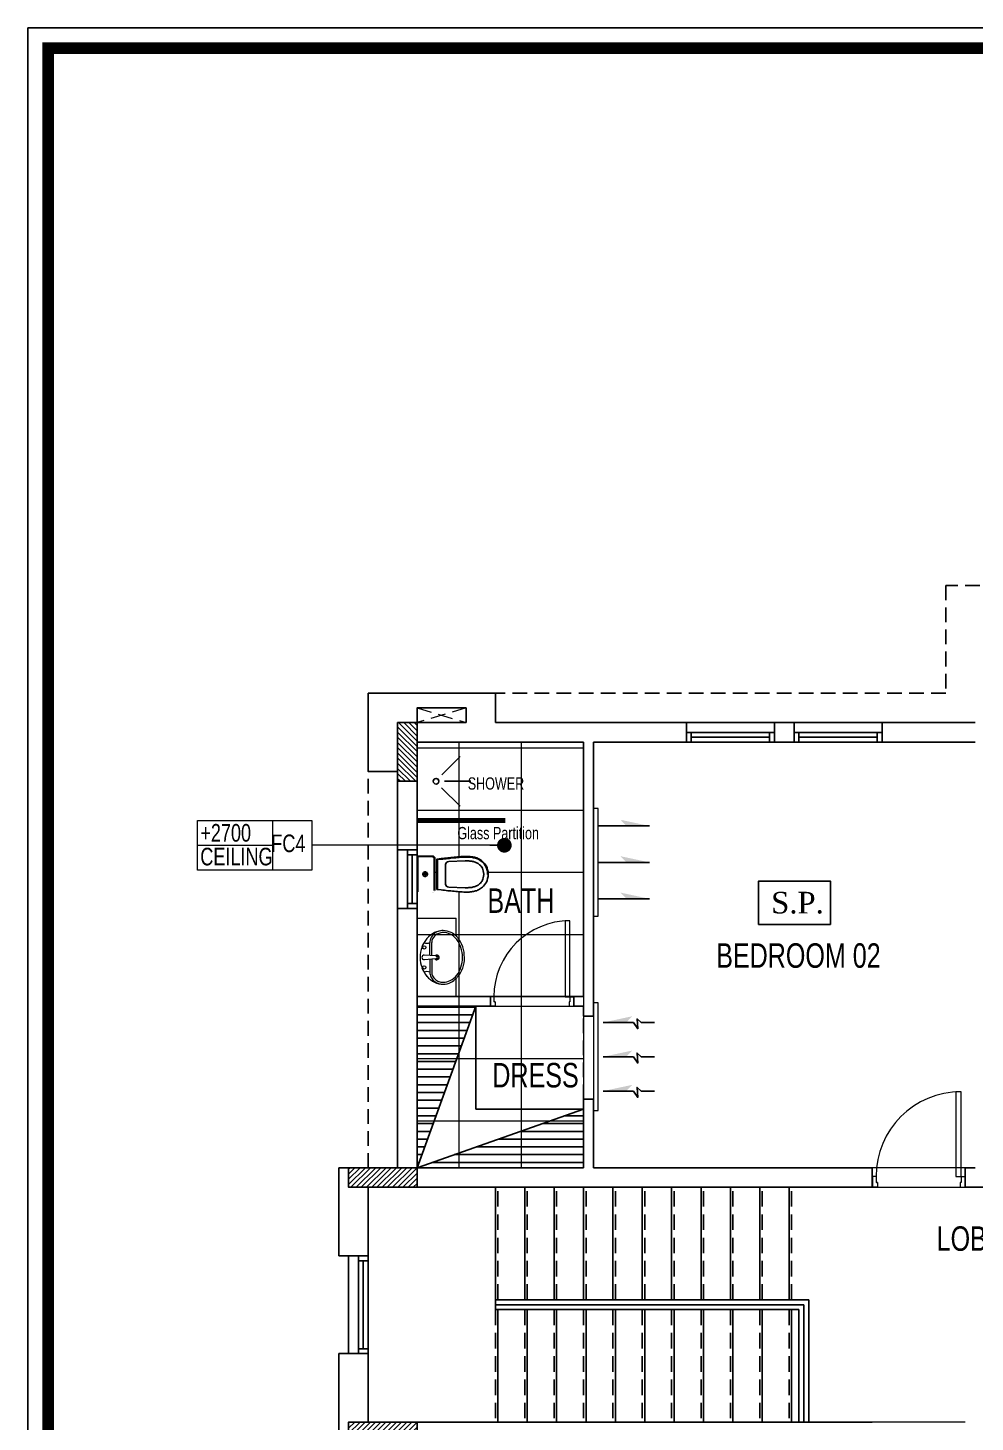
# Model space of a CAD drawing. Header units: centimetres. Extents: x 7997 to 116674, y 1017 to 13844.
# Drawn here: x 103746 to 104714, y 9347 to 10772 of the extents above; entities that cross this region are included whole.
import ezdxf
from ezdxf.enums import TextEntityAlignment as Align

# ---------------------------------------------------------------- set-up
doc = ezdxf.new("R2010")
doc.units = ezdxf.units.CM
doc.header["$LTSCALE"] = 200
for name, pattern in [('$0$$1$DASHED', [0.75, 0.5, -0.25]), ('$1$HIDDEN2', [4.7625, 3.175, -1.5875]), ('A-106-Typical Floor Plan$0$HIDDEN', [0.375, 0.25, -0.125]), ('DASHED', [0.75, 0.5, -0.25])]:
    doc.linetypes.add(name, pattern=pattern)
for name, color, linetype, lineweight in [('$0$$1$HAT', 8, 'Continuous', 9), ('$1$FIXTURE', 6, 'Continuous', 13), ('$1$WALL', 3, 'Continuous', 25), ('FIXTURE', 6, 'Continuous', 13), ('HA', 251, 'Continuous', 0), ('HAT', 8, 'Continuous', 9), ('Layer1', 67, 'Continuous', 9), ('TEXT', 6, 'Continuous', 18), ('WALL', 3, 'Continuous', 25)]:
    doc.layers.add(name, color=color, linetype=linetype, lineweight=lineweight)
for name, color, linetype in [('$1$STEPS', 7, 'Continuous'), ('$1$Z-RUBBER', 8, 'Continuous'), ('BATH-FUR', 8, 'Continuous'), ('COL', 1, 'Continuous'), ('CPBRD-LINES', 11, 'Continuous'), ('DIFF', 131, 'Continuous'), ('DIM', 11, 'Continuous'), ('ELE 4', 2, 'Continuous'), ('WIN', 6, 'Continuous'), ('WINDOR', 6, 'Continuous'), ('wipeout', 85, 'Continuous'), ('Z-RUBBER', 8, 'Continuous')]:
    doc.layers.add(name, color=color, linetype=linetype)
doc.styles.add('BOLD', font='romantic.ttf')
doc.styles.add('style8', font='swisscl.ttf', dxfattribs={"width": 0.8})
doc.styles.add('T2', font='')
doc.styles.get('T2').set_extended_font_data('Elisia')
doc.dimstyles.new('2ND', dxfattribs={"dimtxt": 15, "dimasz": 5, "dimexe": 5, "dimexo": 5, "dimgap": 1, "dimtad": 0, "dimdec": 0, "dimlfac": 0.5, "dimdsep": 46, "dimtxsty": 'T2', "dimblk1": 'OBLIQUE', "dimblk2": 'OBLIQUE', "dimsah": 1, "dimcen": 0.09, "dimclrd": 4, "dimclre": 4, "dimclrt": 6, "dimadec": 0, "dimazin": 0, "dimtfac": 1, "dimtdec": 0, "dimtofl": 0, "dimtmove": 1, "dimatfit": 2, "dimldrblk": 'OPEN30', "dimfxl": 0, "dimtolj": 1, "dimtzin": 0, "dimlwd": 5, "dimlwe": 5, "dimarcsym": 0})
pattern_1 = [(360, (-18575.255, 12335.017), (9e-15, 7.9375), [])]
pattern_2 = [(45, (-21734.0303, -7392.24753), (-0.08838834765, 0.08838834765), [])]
pattern_3 = [(45, (-33014.8116, -54636.4848), (-2.65165043, 2.65165043), [])]

# ---------------------------------------------------------------- blocks, each defined once
blk = doc.blocks.new('AS')
at = {"layer": 'DIFF'}
blk.add_line((0, 0), (0, 13.77), dxfattribs=at)
blk.add_solid([(-1.67, 5.96), (0, 7.57), (0, 13.77)], dxfattribs=at)
blk = doc.blocks.new('_OBLIQUE')
at = {"color": 0, "linetype": 'ByBlock'}
blk.add_line((-0.5, -0.5), (0.5, 0.5), dxfattribs=at)
blk = doc.blocks.new('DOT')
at = {"color": 0, "linetype": 'ByBlock'}
blk.add_line((-0.5, 0), (-1, 0), dxfattribs=at)
at = {"color": 0, "linetype": 'ByBlock', "const_width": 0.5}
blk.add_lwpolyline([(-0.25, 0, 1), (0.25, 0, 1)], format="xyb", close=True, dxfattribs=at)
blk = doc.blocks.new('08-TITLE SHEET-selattin', base_point=(45714.8, -203081.4))
at = {"color": 0}
blk.add_lwpolyline([(51244.8, -203081.4), (45714.8, -203081.4), (45714.8, -206921.4), (51244.8, -206921.4)], close=True, dxfattribs=at)
at = {"color": 0, "linetype": 'ByBlock', "const_width": 17}
blk.add_lwpolyline([(45744.3, -206891.9), (51215.3, -206891.9), (51215.3, -203110.8), (45744.3, -203110.8)], close=True, dxfattribs=at)
at = {"layer": 'HA', "ltscale": 1.2}
blk.add_lwpolyline([(45714.8, -203081.4), (51244.8, -203081.4), (51244.8, -206921.4), (45714.8, -206921.4)], close=True, dxfattribs=at)
blk = doc.blocks.new('A$C397E50C8')
at = {"layer": 'Layer1', "color": 8}
for p, q in [((0.385, 0.322), (0.375, 0.441)), ((0.415, 0.322), (0.424, 0.441)), ((0.8, 0.514), (0.8, 0.114)), ((0.38, 0.385), (0.248, 0.385)), ((0.38, 0.365), (0.248, 0.365)), ((0.42, 0.385), (0.552, 0.385)), ((0.42, 0.365), (0.552, 0.365)), ((0, 0.114), (0.187, 0.114)), ((0.616, 0.114), (0.8, 0.114))]:
    blk.add_line(p, q, dxfattribs=at)
for centre in [(0.298, 0.441), (0.502, 0.441)]:
    blk.add_circle(centre, 0.017, dxfattribs=at)
for centre, radius, start, end in [((0.386, 0.206), 0.275, 109.7015, 130.8429), ((0.2, 0.414), 0.0561, 328.5927, 32.0804), ((0.4, 0.167), 0.316, 90, 109.7015), ((0.4, 0.441), 0.0245, 0, 180), ((0.4, 0.167), 0.316, 70.2985, 90), ((0.414, 0.206), 0.275, 49.1571, 70.2985), ((0.6, 0.414), 0.0561, 147.9196, 211.4073), ((0.332, 0.247), 0.206, 154.3988, 180), ((0.282, 0.247), 0.156, 159.911, 180), ((0.265, 0.253), 0.138, 138.557, 159.911), ((0.365, 0.231), 0.242, 130.8429, 154.3988), ((0.282, 0.247), 0.136, 159.911, 180), ((0.265, 0.253), 0.118, 138.557, 159.911), ((0.255, 0.262), 0.124, 115.1324, 138.557), ((0.255, 0.262), 0.104, 115.1324, 138.557), ((0.248, 0.277), 0.108, 90, 115.1324), ((0.248, 0.277), 0.0879, 90, 115.1324), ((0.4, 0.314), 0.0245, 130.1483, 49.8517), ((0.4, 0.314), 0.017, 151.52, 28.48), ((0.4, 0.323), 0.015, 184.5957, 355.4043), ((0.552, 0.277), 0.108, 64.8676, 90), ((0.552, 0.277), 0.0879, 64.8676, 90), ((0.545, 0.262), 0.104, 41.443, 64.8676), ((0.435, 0.231), 0.242, 25.6012, 49.1571), ((0.545, 0.262), 0.124, 41.443, 64.8676), ((0.535, 0.253), 0.118, 20.089, 41.443), ((0.535, 0.253), 0.138, 20.089, 41.443), ((0.518, 0.247), 0.136, 0, 20.089), ((0.468, 0.247), 0.206, 0, 25.6012), ((0.518, 0.247), 0.156, 0, 20.089), ((0.298, 0.247), 0.172, 180, 207.7048), ((0.298, 0.247), 0.152, 180, 207.7048), ((0.39, 0.318), 0.287, 211.6966, 225.1435), ((0.347, 0.272), 0.208, 207.7048, 231.7336), ((0.453, 0.272), 0.208, 308.2664, 332.2952), ((0.453, 0.272), 0.228, 315.8627, 332.2952), ((0.502, 0.247), 0.152, 332.2952, 0), ((0.502, 0.247), 0.172, 332.2952, 0), ((0.39, 0.318), 0.287, 225.1435, 230.6034), ((0.355, 0.257), 0.218, 227.5536, 253.317), ((0.379, 0.313), 0.259, 231.7336, 251.9061), ((0.39, 0.318), 0.287, 249.6954, 271.4336), ((0.4, 0.377), 0.326, 251.9061, 270), ((0.4, 0.377), 0.346, 269.5314, 270), ((0.4, 0.377), 0.326, 270, 288.0939), ((0.4, 0.377), 0.346, 270, 288.0939), ((0.421, 0.313), 0.259, 288.0939, 308.2664), ((0.421, 0.313), 0.279, 288.0939, 308.2664), ((0.453, 0.272), 0.228, 308.2664, 315.8627)]:
    blk.add_arc(centre, radius, start, end, dxfattribs=at)
blk = doc.blocks.new('CLOSET')
blk.add_wipeout([(-2144343.954, -2148345.497), (-2144343.793, -2148345.497), (-2144343.787, -2148345.499), (-2144343.779, -2148345.505), (-2144343.778, -2148345.508), (-2144343.775, -2148345.515), (-2144343.774, -2148345.519), (-2144343.774, -2148345.848), (-2144343.776, -2148345.856), (-2144343.779, -2148345.861), (-2144343.781, -2148345.864), (-2144343.783, -2148345.866), (-2144343.789, -2148345.869), (-2144343.792, -2148345.87), (-2144343.796, -2148345.87), (-2144343.954, -2148345.87), (-2144343.954, -2148345.506)]).dxf.layer = 'wipeout'
at = {"layer": 'BATH-FUR', "color": 8, "linetype": 'Continuous'}
for p, q in [((-2144343.954, -2148345.87), (-2144343.954, -2148345.497)), ((-2144343.948, -2148345.864), (-2144343.948, -2148345.504)), ((-2144343.905, -2148345.684), (-2144343.843, -2148345.684)), ((-2144343.874, -2148345.653), (-2144343.874, -2148345.715))]:
    blk.add_line(p, q, dxfattribs=at)
blk.add_circle((-2144343.874, -2148345.684), 0.0231, dxfattribs=at)
blk.add_wipeout([(-2144343.753, -2148345.529), (-2144343.691, -2148345.522), (-2144343.66, -2148345.518), (-2144343.643, -2148345.516), (-2144343.619, -2148345.514), (-2144343.602, -2148345.512), (-2144343.58, -2148345.51), (-2144343.566, -2148345.509), (-2144343.544, -2148345.507), (-2144343.527, -2148345.505), (-2144343.504, -2148345.504), (-2144343.482, -2148345.502), (-2144343.462, -2148345.502), (-2144343.443, -2148345.502), (-2144343.43, -2148345.502), (-2144343.424, -2148345.502), (-2144343.406, -2148345.504), (-2144343.401, -2148345.504), (-2144343.384, -2148345.507), (-2144343.368, -2148345.51), (-2144343.358, -2148345.513), (-2144343.346, -2148345.517), (-2144343.34, -2148345.519), (-2144343.331, -2148345.523), (-2144343.321, -2148345.528), (-2144343.309, -2148345.535), (-2144343.304, -2148345.539), (-2144343.297, -2148345.544), (-2144343.292, -2148345.549), (-2144343.284, -2148345.555), (-2144343.276, -2148345.563), (-2144343.264, -2148345.577), (-2144343.252, -2148345.595), (-2144343.248, -2148345.603), (-2144343.242, -2148345.616), (-2144343.239, -2148345.625), (-2144343.236, -2148345.635), (-2144343.234, -2148345.644), (-2144343.233, -2148345.649), (-2144343.231, -2148345.669), (-2144343.23, -2148345.687), (-2144343.231, -2148345.7), (-2144343.232, -2148345.711), (-2144343.234, -2148345.722), (-2144343.235, -2148345.729), (-2144343.239, -2148345.741), (-2144343.242, -2148345.751), (-2144343.244, -2148345.756), (-2144343.25, -2148345.767), (-2144343.252, -2148345.772), (-2144343.259, -2148345.784), (-2144343.268, -2148345.795), (-2144343.278, -2148345.806), (-2144343.292, -2148345.819), (-2144343.299, -2148345.825), (-2144343.31, -2148345.833), (-2144343.317, -2148345.837), (-2144343.327, -2148345.843), (-2144343.337, -2148345.847), (-2144343.353, -2148345.853), (-2144343.363, -2148345.856), (-2144343.379, -2148345.86), (-2144343.401, -2148345.863), (-2144343.437, -2148345.866), (-2144343.464, -2148345.866), (-2144343.494, -2148345.865), (-2144343.519, -2148345.863), (-2144343.544, -2148345.861), (-2144343.577, -2148345.858), (-2144343.611, -2148345.855), (-2144343.627, -2148345.853), (-2144343.656, -2148345.85), (-2144343.673, -2148345.848), (-2144343.694, -2148345.846), (-2144343.722, -2148345.842), (-2144343.753, -2148345.839), (-2144343.753, -2148345.548)]).dxf.layer = 'wipeout'
at = {"color": 8, "ltscale": 0.001, "const_width": 0.000508}
for points in [[(-2144343.954, -2148345.497), (-2144343.796, -2148345.497), (-2144343.791, -2148345.498), (-2144343.784, -2148345.501), (-2144343.779, -2148345.505), (-2144343.776, -2148345.511), (-2144343.774, -2148345.519), (-2144343.774, -2148345.848), (-2144343.776, -2148345.856), (-2144343.779, -2148345.861), (-2144343.781, -2148345.864), (-2144343.785, -2148345.867), (-2144343.792, -2148345.87), (-2144343.796, -2148345.87), (-2144343.954, -2148345.87), (-2144343.954, -2148345.497)], [(-2144343.753, -2148345.529), (-2144343.753, -2148345.839), (-2144343.651, -2148345.85), (-2144343.586, -2148345.857), (-2144343.527, -2148345.862), (-2144343.487, -2148345.865), (-2144343.446, -2148345.866), (-2144343.421, -2148345.865), (-2144343.401, -2148345.863), (-2144343.379, -2148345.86), (-2144343.363, -2148345.856), (-2144343.347, -2148345.851), (-2144343.332, -2148345.845), (-2144343.317, -2148345.837), (-2144343.304, -2148345.829), (-2144343.294, -2148345.821), (-2144343.283, -2148345.811), (-2144343.273, -2148345.801), (-2144343.264, -2148345.79), (-2144343.255, -2148345.778), (-2144343.244, -2148345.756), (-2144343.24, -2148345.746), (-2144343.235, -2148345.729), (-2144343.231, -2148345.708), (-2144343.23, -2148345.693), (-2144343.23, -2148345.681), (-2144343.231, -2148345.665), (-2144343.233, -2148345.649), (-2144343.235, -2148345.639), (-2144343.241, -2148345.62), (-2144343.251, -2148345.598), (-2144343.264, -2148345.577), (-2144343.276, -2148345.563), (-2144343.289, -2148345.551), (-2144343.304, -2148345.539), (-2144343.315, -2148345.532), (-2144343.327, -2148345.525), (-2144343.342, -2148345.518), (-2144343.353, -2148345.515), (-2144343.371, -2148345.51), (-2144343.388, -2148345.506), (-2144343.404, -2148345.504), (-2144343.43, -2148345.502), (-2144343.452, -2148345.502), (-2144343.471, -2148345.502), (-2144343.492, -2148345.503), (-2144343.504, -2148345.504), (-2144343.522, -2148345.505), (-2144343.566, -2148345.509), (-2144343.594, -2148345.511), (-2144343.622, -2148345.514), (-2144343.651, -2148345.517), (-2144343.691, -2148345.522), (-2144343.753, -2148345.529)]]:
    blk.add_lwpolyline(points, dxfattribs=at)
at = {"layer": 'BATH-FUR', "color": 8, "linetype": 'Continuous'}
for p, q in [((-2144343.781, -2148345.519), (-2144343.781, -2148345.848)), ((-2144343.774, -2148345.519), (-2144343.774, -2148345.848)), ((-2144343.746, -2148345.535), (-2144343.746, -2148345.833)), ((-2144343.664, -2148345.584), (-2144343.664, -2148345.782)), ((-2144343.632, -2148345.551), (-2144343.463, -2148345.546)), ((-2144343.796, -2148345.87), (-2144343.954, -2148345.87)), ((-2144343.796, -2148345.864), (-2144343.948, -2148345.864)), ((-2144343.632, -2148345.815), (-2144343.463, -2148345.82))]:
    blk.add_line(p, q, dxfattribs=at)
for points in [[(-2144343.23, -2148345.684), (-2144343.231, -2148345.66), (-2144343.235, -2148345.639), (-2144343.241, -2148345.62), (-2144343.248, -2148345.603), (-2144343.256, -2148345.588), (-2144343.266, -2148345.575), (-2144343.276, -2148345.563), (-2144343.286, -2148345.553), (-2144343.297, -2148345.544), (-2144343.307, -2148345.537), (-2144343.317, -2148345.53), (-2144343.327, -2148345.525), (-2144343.337, -2148345.52), (-2144343.347, -2148345.516), (-2144343.358, -2148345.513), (-2144343.368, -2148345.51), (-2144343.379, -2148345.508), (-2144343.39, -2148345.506), (-2144343.401, -2148345.504), (-2144343.412, -2148345.503), (-2144343.424, -2148345.502), (-2144343.437, -2148345.502), (-2144343.45, -2148345.502), (-2144343.464, -2148345.502), (-2144343.479, -2148345.502), (-2144343.494, -2148345.503), (-2144343.51, -2148345.504), (-2144343.527, -2148345.505), (-2144343.544, -2148345.507), (-2144343.561, -2148345.508), (-2144343.577, -2148345.51), (-2144343.594, -2148345.511), (-2144343.611, -2148345.513), (-2144343.627, -2148345.515), (-2144343.643, -2148345.516), (-2144343.66, -2148345.518), (-2144343.676, -2148345.52), (-2144343.694, -2148345.522), (-2144343.711, -2148345.524), (-2144343.753, -2148345.529), (-2144343.753, -2148345.839), (-2144343.711, -2148345.844), (-2144343.694, -2148345.846), (-2144343.676, -2148345.848), (-2144343.66, -2148345.849), (-2144343.643, -2148345.851), (-2144343.627, -2148345.853), (-2144343.611, -2148345.855), (-2144343.594, -2148345.856), (-2144343.577, -2148345.858), (-2144343.561, -2148345.859), (-2144343.544, -2148345.861), (-2144343.527, -2148345.862), (-2144343.51, -2148345.864), (-2144343.494, -2148345.865), (-2144343.479, -2148345.865), (-2144343.464, -2148345.866), (-2144343.45, -2148345.866), (-2144343.437, -2148345.866), (-2144343.424, -2148345.865), (-2144343.412, -2148345.865), (-2144343.401, -2148345.863), (-2144343.39, -2148345.862), (-2144343.379, -2148345.86), (-2144343.368, -2148345.857), (-2144343.358, -2148345.855), (-2144343.347, -2148345.851), (-2144343.337, -2148345.847), (-2144343.327, -2148345.843), (-2144343.317, -2148345.837), (-2144343.307, -2148345.831), (-2144343.297, -2148345.823), (-2144343.286, -2148345.815), (-2144343.276, -2148345.804), (-2144343.266, -2148345.793), (-2144343.256, -2148345.78), (-2144343.248, -2148345.765), (-2144343.241, -2148345.748), (-2144343.235, -2148345.729), (-2144343.231, -2148345.708), (-2144343.23, -2148345.684)], [(-2144343.237, -2148345.683), (-2144343.238, -2148345.707), (-2144343.241, -2148345.727), (-2144343.247, -2148345.746), (-2144343.254, -2148345.762), (-2144343.262, -2148345.776), (-2144343.271, -2148345.789), (-2144343.281, -2148345.8), (-2144343.291, -2148345.81), (-2144343.301, -2148345.818), (-2144343.311, -2148345.825), (-2144343.32, -2148345.832), (-2144343.33, -2148345.837), (-2144343.34, -2148345.841), (-2144343.35, -2148345.845), (-2144343.36, -2148345.848), (-2144343.37, -2148345.851), (-2144343.38, -2148345.853), (-2144343.391, -2148345.855), (-2144343.401, -2148345.857), (-2144343.413, -2148345.858), (-2144343.424, -2148345.859), (-2144343.437, -2148345.859), (-2144343.45, -2148345.86), (-2144343.464, -2148345.859), (-2144343.478, -2148345.859), (-2144343.494, -2148345.858), (-2144343.51, -2148345.857), (-2144343.526, -2148345.856), (-2144343.543, -2148345.854), (-2144343.56, -2148345.853), (-2144343.577, -2148345.851), (-2144343.594, -2148345.85), (-2144343.61, -2148345.848), (-2144343.626, -2148345.846), (-2144343.643, -2148345.845), (-2144343.659, -2148345.843), (-2144343.676, -2148345.841), (-2144343.693, -2148345.839), (-2144343.711, -2148345.837), (-2144343.746, -2148345.833), (-2144343.746, -2148345.535)], [(-2144343.275, -2148345.682), (-2144343.276, -2148345.664), (-2144343.279, -2148345.648), (-2144343.283, -2148345.634), (-2144343.289, -2148345.622), (-2144343.295, -2148345.611), (-2144343.302, -2148345.602), (-2144343.309, -2148345.593), (-2144343.317, -2148345.586), (-2144343.325, -2148345.579), (-2144343.333, -2148345.573), (-2144343.34, -2148345.568), (-2144343.348, -2148345.565), (-2144343.355, -2148345.561), (-2144343.363, -2148345.558), (-2144343.371, -2148345.556), (-2144343.379, -2148345.554), (-2144343.388, -2148345.552), (-2144343.397, -2148345.55), (-2144343.407, -2148345.549), (-2144343.417, -2148345.548), (-2144343.427, -2148345.547), (-2144343.438, -2148345.546), (-2144343.463, -2148345.546)], [(-2144343.275, -2148345.685), (-2144343.276, -2148345.703), (-2144343.279, -2148345.719), (-2144343.283, -2148345.733), (-2144343.289, -2148345.745), (-2144343.295, -2148345.756), (-2144343.302, -2148345.765), (-2144343.309, -2148345.773), (-2144343.317, -2148345.781), (-2144343.325, -2148345.788), (-2144343.333, -2148345.794), (-2144343.34, -2148345.798), (-2144343.348, -2148345.802), (-2144343.355, -2148345.805), (-2144343.363, -2148345.808), (-2144343.371, -2148345.811), (-2144343.379, -2148345.813), (-2144343.388, -2148345.815), (-2144343.397, -2148345.817), (-2144343.407, -2148345.818), (-2144343.417, -2148345.819), (-2144343.427, -2148345.82), (-2144343.438, -2148345.82), (-2144343.463, -2148345.82)]]:
    blk.add_lwpolyline(points, dxfattribs=at)
for centre, radius, start, end in [((-2144343.631, -2148345.584), 0.0329, 91.6968, 180), ((-2144343.796, -2148345.848), 0.0219, 270, 0), ((-2144343.796, -2148345.848), 0.0153, 270, 0), ((-2144343.631, -2148345.782), 0.0329, 180, 268.3032)]:
    blk.add_arc(centre, radius, start, end, dxfattribs=at)
blk = doc.blocks.new('A$C414D25BB')
at = {"layer": 'Z-RUBBER', "ltscale": 0.05}
h = blk.add_hatch(dxfattribs=at)
h.set_pattern_fill('ANSI31', color=256, style=0)
h.set_pattern_definition(pattern_2)
h.paths.add_polyline_path([(0.114, 0.062, -5.138733), (0.115, 0.062), (0.115, 0.06), (0.116, 0.06), (0.115, 0.058), (0.116, 0.058), (0.115, 0.056), (0.113, 0.058), (0.114, 0.058), (0.113, 0.06), (0.114, 0.06)])
at = {"layer": 'FIXTURE'}
for p, q in [((0.857, 0.916), (0.857, 0.116)), ((0.907, 0.916), (0.857, 0.916)), ((0.907, 0.116), (0.907, 0.916)), ((0.107, 0.116), (0.072, 0.116)), ((0.072, 0.116), (0.072, 0.016)), ((0.122, 0.016), (0.072, 0.016)), ((0.107, 0.116), (0.107, 0.062)), ((0.119, 0.062), (0.107, 0.062)), ((0.112, 0.062), (0.122, 0.062)), ((0.122, 0.062), (0.122, 0.016)), ((0.857, 0.116), (0.907, 0.116)), ((0.907, 0.062), (0.897, 0.062)), ((0.897, 0.062), (0.897, 0.016)), ((0.897, 0.016), (0.947, 0.016)), ((0.907, 0.116), (0.947, 0.116)), ((0.907, 0.116), (0.907, 0.062)), ((0.947, 0.116), (0.947, 0.016))]:
    blk.add_line(p, q, dxfattribs=at)
blk.add_lwpolyline([(0.905, 0.062), (0.904, 0.062)], dxfattribs=at)
blk.add_arc((0.907, 0.116), 0.8, 90, 180, dxfattribs=at)
blk = doc.blocks.new('$1$A$C414D25BB')
at = {"layer": '$1$Z-RUBBER', "ltscale": 0.05}
h = blk.add_hatch(dxfattribs=at)
h.set_pattern_fill('ANSI31', color=256, style=0)
h.set_pattern_definition(pattern_2)
h.paths.add_polyline_path([(0.114, 0.062, -5.138733), (0.115, 0.062), (0.115, 0.06), (0.116, 0.06), (0.115, 0.058), (0.116, 0.058), (0.115, 0.056), (0.113, 0.058), (0.114, 0.058), (0.113, 0.06), (0.114, 0.06)])
at = {"layer": '$1$FIXTURE'}
for p, q in [((0.857, 0.916), (0.857, 0.116)), ((0.907, 0.916), (0.857, 0.916)), ((0.907, 0.116), (0.907, 0.916)), ((0.107, 0.116), (0.072, 0.116)), ((0.072, 0.116), (0.072, 0.016)), ((0.122, 0.016), (0.072, 0.016)), ((0.107, 0.116), (0.107, 0.062)), ((0.119, 0.062), (0.107, 0.062)), ((0.112, 0.062), (0.122, 0.062)), ((0.122, 0.062), (0.122, 0.016)), ((0.857, 0.116), (0.907, 0.116)), ((0.907, 0.062), (0.897, 0.062)), ((0.897, 0.062), (0.897, 0.016)), ((0.897, 0.016), (0.947, 0.016)), ((0.907, 0.116), (0.947, 0.116)), ((0.907, 0.116), (0.907, 0.062)), ((0.947, 0.116), (0.947, 0.016))]:
    blk.add_line(p, q, dxfattribs=at)
blk.add_lwpolyline([(0.905, 0.062), (0.904, 0.062)], dxfattribs=at)
blk.add_arc((0.907, 0.116), 0.8, 90, 180, dxfattribs=at)
blk = doc.blocks.new('06-FF COLUMNS-Essa', base_point=(38719.9, 8657))
at = {"layer": 'COL', "ltscale": 0.05}
h = blk.add_hatch(dxfattribs=at)
h.set_pattern_fill('ANSI31', color=8, scale=30, angle=-90)
h.set_pattern_definition([(315, (-25928.6265, 81826.674), (2.65165043, 2.65165043), [])])
h.paths.add_polyline_path([(38769.9, 10062), (38769.9, 10002), (38749.9, 10002), (38749.9, 10062)])
h = blk.add_hatch(dxfattribs=at)
h.set_pattern_fill('ANSI31', color=8, scale=30)
h.set_pattern_definition(pattern_3)
h.paths.add_polyline_path([(38769.9, 9587), (38699.9, 9587), (38699.9, 9607), (38769.9, 9607)])
h = blk.add_hatch(dxfattribs=at)
h.set_pattern_fill('ANSI31', color=8, scale=30)
h.set_pattern_definition(pattern_3)
h.paths.add_polyline_path([(38769.9, 9327), (38699.9, 9327), (38699.9, 9347), (38769.9, 9347)])
at = {"layer": 'COL'}
for points in [[(38769.9, 10062), (38769.9, 10002), (38749.9, 10002), (38749.9, 10062)], [(38769.9, 9587), (38699.9, 9587), (38699.9, 9607), (38769.9, 9607)], [(38769.9, 9327), (38699.9, 9327), (38699.9, 9347), (38769.9, 9347)]]:
    blk.add_lwpolyline(points, close=True, dxfattribs=at)
blk = doc.blocks.new('03-FIRST FLOOR PLAN-selattin', base_point=(31015.7, 25621.5))
at = {"layer": 'CPBRD-LINES'}
h = blk.add_hatch(dxfattribs=at)
h.set_pattern_fill('ANSI31', color=256, scale=2.5, angle=315, style=0)
h.set_pattern_definition(pattern_1)
h.paths.add_polyline_path([(29995.7, 25026.5), (30055.7, 25191.5), (29995.7, 25191.5)])
h = blk.add_hatch(dxfattribs=at)
h.set_pattern_fill('ANSI31', color=256, scale=2.5, angle=315, style=0)
h.set_pattern_definition(pattern_1)
h.paths.add_polyline_path([(30165.7, 25086.5), (29995.7, 25026.5), (30165.7, 25026.5)])
at = {"layer": '$0$$1$HAT', "linetype": '$0$$1$DASHED', "ltscale": 0.15}
for p, q in [((29995.7, 25496.5), (30045.7, 25481.5)), ((30045.7, 25496.5), (29995.7, 25481.5))]:
    blk.add_line(p, q, dxfattribs=at)
at = {"layer": '$1$STEPS'}
for p, q in [((30075.7, 24891.5), (30075.7, 25006.5)), ((30105.7, 24891.5), (30105.7, 25006.5)), ((30135.7, 24891.5), (30135.7, 25006.5)), ((30165.7, 24891.5), (30165.7, 25006.5)), ((30195.7, 24891.5), (30195.7, 25006.5)), ((30225.7, 24891.5), (30225.7, 25006.5)), ((30255.7, 24891.5), (30255.7, 25006.5)), ((30285.7, 24891.5), (30285.7, 25006.5)), ((30315.7, 24891.5), (30315.7, 25006.5)), ((30345.7, 24891.5), (30345.7, 25006.5)), ((30375.7, 24891.5), (30375.7, 25006.5)), ((30390.7, 24886.5), (30390.7, 24766.5)), ((30395.7, 24891.5), (30395.7, 24766.5)), ((30078.2, 24881.5), (30078.2, 24766.5)), ((30108.2, 24881.5), (30108.2, 24766.5)), ((30138.2, 24881.5), (30138.2, 24766.5)), ((30168.2, 24881.5), (30168.2, 24766.5)), ((30198.2, 24881.5), (30198.2, 24766.5)), ((30228.2, 24881.5), (30228.2, 24766.5)), ((30258.2, 24881.5), (30258.2, 24766.5)), ((30288.2, 24881.5), (30288.2, 24766.5)), ((30318.2, 24881.5), (30318.2, 24766.5)), ((30348.2, 24881.5), (30348.2, 24766.5)), ((30378.2, 24881.5), (30378.2, 24766.5)), ((30385.7, 24881.5), (30385.7, 24766.5))]:
    blk.add_line(p, q, dxfattribs=at)
at = {"layer": '$1$STEPS', "color": 8, "linetype": '$1$HIDDEN2', "ltscale": 0.025}
for p, q in [((30078.2, 24891.5), (30078.2, 25006.5)), ((30108.2, 24891.5), (30108.2, 25006.5)), ((30138.2, 24891.5), (30138.2, 25006.5)), ((30168.2, 24891.5), (30168.2, 25006.5)), ((30198.2, 24891.5), (30198.2, 25006.5)), ((30228.2, 24891.5), (30228.2, 25006.5)), ((30258.2, 24891.5), (30258.2, 25006.5)), ((30288.2, 24891.5), (30288.2, 25006.5)), ((30318.2, 24891.5), (30318.2, 25006.5)), ((30348.2, 24891.5), (30348.2, 25006.5)), ((30378.2, 24891.5), (30378.2, 25006.5)), ((30075.7, 24881.5), (30075.7, 24766.5)), ((30105.7, 24881.5), (30105.7, 24766.5)), ((30135.7, 24881.5), (30135.7, 24766.5)), ((30165.7, 24881.5), (30165.7, 24766.5)), ((30195.7, 24881.5), (30195.7, 24766.5)), ((30225.7, 24881.5), (30225.7, 24766.5)), ((30255.7, 24881.5), (30255.7, 24766.5)), ((30285.7, 24881.5), (30285.7, 24766.5)), ((30315.7, 24881.5), (30315.7, 24766.5)), ((30345.7, 24881.5), (30345.7, 24766.5)), ((30375.7, 24881.5), (30375.7, 24766.5))]:
    blk.add_line(p, q, dxfattribs=at)
at = {"layer": '$1$STEPS', "ltscale": 0.025}
for p, q in [((30075.7, 24881.5), (30075.7, 24891.5)), ((30395.7, 24891.5), (30075.7, 24891.5)), ((30075.7, 24886.5), (30390.7, 24886.5)), ((30385.7, 24881.5), (30075.7, 24881.5))]:
    blk.add_line(p, q, dxfattribs=at)
at = {"layer": 'BATH-FUR'}
for p, q in [((30020.9, 25428), (30039.8, 25446.8)), ((30020.7, 25414.8), (30039.6, 25396)), ((30023.8, 25421.5), (30050.5, 25421.5))]:
    blk.add_line(p, q, dxfattribs=at)
blk.add_circle((30015, 25421.5), 2.88, dxfattribs=at)
at = {"layer": 'CPBRD-LINES'}
for p, q in [((30055.7, 25191.5), (29995.7, 25026.5)), ((30055.7, 25086.5), (30055.7, 25191.5)), ((29995.7, 25026.5), (30165.7, 25086.5)), ((30055.7, 25086.5), (30165.7, 25086.5))]:
    blk.add_line(p, q, dxfattribs=at)
at = {"layer": 'HAT', "ltscale": 0.15}
for p, q in [((30155.7, 25201.5), (30070.7, 25201.5)), ((30070.7, 25191.5), (30155.7, 25191.5)), ((30555.7, 25026.5), (30460.7, 25026.5)), ((30460.7, 25006.5), (30555.7, 25006.5)), ((30555.7, 24766.5), (30460.7, 24766.5))]:
    blk.add_line(p, q, dxfattribs=at)
at = {"layer": 'HAT', "linetype": 'DASHED', "ltscale": 0.15}
for p, q in [((30165.7, 25096.5), (30165.7, 25181.5)), ((30175.7, 25181.5), (30175.7, 25096.5))]:
    blk.add_line(p, q, dxfattribs=at)
at = {"layer": 'WALL', "color": 8, "linetype": 'A-106-Typical Floor Plan$0$HIDDEN', "ltscale": 0.3}
blk.add_line((29945.7, 25026.5), (29945.7, 25511.5), dxfattribs=at)
at = {"layer": 'WALL'}
for p, q in [((30045.7, 25481.5), (29995.7, 25481.5)), ((30075.7, 25481.5), (30270.7, 25481.5)), ((30270.7, 25461.5), (30270.7, 25481.5)), ((30360.7, 25481.5), (30360.7, 25461.5)), ((30360.7, 25471.5), (30360.7, 25481.5)), ((30360.7, 25481.5), (30380.7, 25481.5)), ((30380.7, 25481.5), (30380.7, 25461.5)), ((30470.7, 25461.5), (30470.7, 25481.5)), ((30470.7, 25481.5), (30565.7, 25481.5)), ((29995.7, 25461.5), (30165.7, 25461.5)), ((30165.7, 25201.5), (30165.7, 25461.5)), ((30175.7, 25181.5), (30175.7, 25461.5)), ((30175.7, 25461.5), (30270.7, 25461.5)), ((30380.7, 25461.5), (30360.7, 25461.5)), ((30470.7, 25461.5), (30565.7, 25461.5)), ((29975.7, 25351.5), (29975.7, 25431.5)), ((29975.7, 25351.5), (29995.7, 25351.5)), ((29975.7, 25291.5), (29995.7, 25291.5)), ((29975.7, 25026.5), (29975.7, 25291.5)), ((29995.7, 25026.5), (29995.7, 25291.5)), ((29995.7, 25201.5), (30070.7, 25201.5)), ((30070.7, 25201.5), (30070.7, 25191.5)), ((30155.7, 25201.5), (30165.7, 25201.5)), ((30155.7, 25201.5), (30155.7, 25191.5)), ((29995.7, 25191.5), (30070.7, 25191.5)), ((30155.7, 25191.5), (30165.7, 25191.5)), ((30165.7, 25181.5), (30165.7, 25191.5)), ((30165.7, 25181.5), (30175.7, 25181.5)), ((30165.7, 25026.5), (30165.7, 25096.5)), ((30165.7, 25096.5), (30175.7, 25096.5)), ((30175.7, 25026.5), (30175.7, 25096.5)), ((29915.7, 25026.5), (29975.7, 25026.5)), ((29995.7, 25026.5), (30165.7, 25026.5)), ((30175.7, 25026.5), (30460.7, 25026.5)), ((30460.7, 25006.5), (30460.7, 25026.5)), ((30555.7, 25026.5), (30565.7, 25026.5)), ((30555.7, 25006.5), (30555.7, 25026.5)), ((29945.7, 25006.5), (30460.7, 25006.5)), ((29945.7, 24936.5), (29945.7, 25006.5)), ((30555.7, 25006.5), (30593.2, 25006.5)), ((29945.7, 24936.5), (29925.7, 24936.5)), ((29945.7, 24836.5), (29925.7, 24836.5)), ((29945.7, 24766.5), (29945.7, 24836.5)), ((29945.7, 24766.5), (30460.7, 24766.5))]:
    blk.add_line(p, q, dxfattribs=at)
at = {"layer": 'WALL', "ltscale": 150}
for p, q in [((29915.7, 25026.5), (29915.7, 24936.5)), ((29915.7, 24936.5), (29925.7, 24936.5)), ((29915.7, 24746.5), (29915.7, 24836.5)), ((29915.7, 24836.5), (29925.7, 24836.5))]:
    blk.add_line(p, q, dxfattribs=at)
at = {"layer": 'WALL', "color": 8, "linetype": 'A-106-Typical Floor Plan$0$HIDDEN', "ltscale": 0.3}
blk.add_lwpolyline([(30885.7, 25621.5), (30535.7, 25621.5), (30535.7, 25511.5), (29945.7, 25511.5)], dxfattribs=at)
at = {"layer": 'WALL'}
for points in [[(30075.7, 25481.5), (30075.7, 25511.5), (29945.7, 25511.5), (29945.7, 25431.5), (29975.7, 25431.5)], [(29995.7, 25481.5), (29995.7, 25496.5), (30045.7, 25496.5), (30045.7, 25481.5)]]:
    blk.add_lwpolyline(points, dxfattribs=at)
at = {"layer": 'WIN', "const_width": 5}
blk.add_lwpolyline([(29995.7, 25381.5), (30085.7, 25381.5)], dxfattribs=at)
at = {"layer": 'WINDOR'}
for p, q in [((30270.7, 25481.5), (30360.7, 25481.5)), ((30470.7, 25481.5), (30380.7, 25481.5)), ((30360.7, 25471.5), (30270.7, 25471.5)), ((30275.7, 25471.5), (30275.7, 25461.5)), ((30355.7, 25466.5), (30275.7, 25466.5)), ((30355.7, 25471.5), (30355.7, 25461.5)), ((30380.7, 25471.5), (30470.7, 25471.5)), ((30385.7, 25471.5), (30385.7, 25461.5)), ((30385.7, 25466.5), (30465.7, 25466.5)), ((30465.7, 25471.5), (30465.7, 25461.5)), ((30360.7, 25461.5), (30270.7, 25461.5)), ((30360.7, 25461.5), (30270.7, 25461.5)), ((30380.7, 25461.5), (30470.7, 25461.5)), ((30380.7, 25461.5), (30470.7, 25461.5)), ((29975.7, 25351.5), (29975.7, 25291.5)), ((29985.7, 25351.5), (29985.7, 25291.5)), ((29995.7, 25346.5), (29985.7, 25346.5)), ((29990.7, 25346.5), (29990.7, 25296.5)), ((29995.7, 25291.5), (29995.7, 25351.5)), ((29995.7, 25296.5), (29985.7, 25296.5)), ((29925.7, 24936.5), (29925.7, 24836.5)), ((29935.7, 24836.5), (29935.7, 24936.5)), ((29935.7, 24931.5), (29945.7, 24931.5)), ((29940.7, 24841.5), (29940.7, 24931.5)), ((29945.7, 24836.5), (29945.7, 24936.5)), ((29935.7, 24841.5), (29945.7, 24841.5))]:
    blk.add_line(p, q, dxfattribs=at)
at = {"layer": '$1$WALL', "color": 0, "xscale": 97.14285718560265, "yscale": 97.14285718560265, "zscale": 97.14285718560265}
blk.add_blockref('$1$A$C414D25BB', (30063.7, 25190), dxfattribs=at)
at = {"layer": 'WALL', "xscale": 100, "yscale": 100, "zscale": 100, "rotation": 90.00000028018398}
blk.add_blockref('A$C397E50C8', (30047.1, 25201.5), dxfattribs=at)
at = {"layer": 'WALL', "color": 0, "xscale": 108.5714285607147, "yscale": 108.5714285607147, "zscale": 108.5714285607147}
blk.add_blockref('A$C414D25BB', (30452.9, 25004.8), dxfattribs=at)
at = {"layer": 'TEXT', "style": 'style8'}
for s, height, p in [('SHOWER', 12.5, (30047.4, 25413)), ('Glass Partition', 12.5, (30036.8, 25362.3)), ('BATH', 25, (30067.5, 25287)), ('BEDROOM 02', 25, (30301.2, 25230.9)), ('DRESS', 25, (30072.5, 25108.6)), ('LOBBY', 25, (30526.4, 24941.6))]:
    blk.add_text(s, height=height, dxfattribs=at).set_placement(p)
at = {"layer": 'BATH-FUR', "xscale": -100, "yscale": 100, "zscale": 100, "rotation": 180}
blk.add_blockref('CLOSET', (214464391.2, -214809241.9), dxfattribs=at)
at = {"layer": 'WALL'}
blk.add_line((29995.7, 25351.5), (29995.7, 25461.5), dxfattribs=at)
at = {"color": 6, "ltscale": 2}
blk.add_blockref('06-FF COLUMNS-Essa', (29945.7, 24076.5), dxfattribs=at)

msp = doc.modelspace()

# ---------------------------------------------------------------- hatches: boundary and pattern name
at = {"layer": 'HAT'}
h = msp.add_hatch(dxfattribs=at)
h.set_pattern_fill('ANSI37', color=8, scale=20, angle=45)
h.set_pattern_definition([(90, (104313.67, 9782), (-63.5, 1e-14), []), (180, (104313.67, 9782), (-1e-14, -63.5), [])])
h.paths.add_polyline_path([(104313.6699, 9607.002), (104143.6699, 9607.002), (104143.6699, 10042.002), (104313.6699, 10042.002)])

# ---------------------------------------------------------------- linework, layer by layer
at = {"linetype": 'Continuous'}
msp.add_lwpolyline([(103745.997, 8084.0841), (107616.997, 8084.0841), (107616.997, 10772.0841), (103745.997, 10772.0841)], close=True, dxfattribs=at)
at = {"layer": 'DIFF'}
for p, q in [((104364.8114, 9755.4914), (104333.6699, 9755.4914)), ((104386.1517, 9755.4914), (104372.5016, 9755.4914)), ((104364.8114, 9720.4392), (104333.6699, 9720.4392)), ((104386.1517, 9720.4392), (104372.5016, 9720.4392)), ((104364.8114, 9685.387), (104333.6699, 9685.387)), ((104386.1517, 9685.387), (104372.5016, 9685.387))]:
    msp.add_line(p, q, dxfattribs=at)
for points in [[(104364.8114, 9755.4914), (104368.9984, 9748.9889), (104368.39, 9759.1729), (104372.5016, 9755.4914)], [(104364.8114, 9720.4392), (104368.9984, 9713.9367), (104368.39, 9724.1207), (104372.5016, 9720.4392)], [(104364.8114, 9685.387), (104368.9984, 9678.8845), (104368.39, 9689.0685), (104372.5016, 9685.387)]]:
    msp.add_lwpolyline(points, dxfattribs=at)
for points in [[(104363.4477, 9761.8439), (104357.2972, 9755.4914), (104333.6699, 9755.4914)], [(104363.4477, 9726.7917), (104357.2972, 9720.4392), (104333.6699, 9720.4392)], [(104363.4477, 9691.7395), (104357.2972, 9685.387), (104333.6699, 9685.387)]]:
    msp.add_solid(points, dxfattribs=at)
at = {"layer": 'ELE 4'}
msp.add_lwpolyline([(104492.5118, 9855.7937), (104565.8518, 9855.7937), (104565.8518, 9899.9437), (104492.5118, 9899.9437)], close=True, dxfattribs=at)
at = {"layer": 'HAT'}
for points in [[(104313.6699, 9607.002), (104143.6699, 9607.002), (104143.6699, 10042.002), (104313.6699, 10042.002)], [(104328.6699, 9864.0878), (104328.6699, 9974.0878), (104323.6699, 9974.0878), (104323.6699, 9864.0878)], [(104328.6699, 9665.4392), (104328.6699, 9775.4392), (104323.6699, 9775.4392), (104323.6699, 9665.4392)]]:
    msp.add_lwpolyline(points, close=True, dxfattribs=at)
at = {"layer": 'TEXT'}
for p, q in [((103995.8947, 9961.8845), (103995.8947, 9910.9947)), ((103995.8947, 9936.4396), (103919.2589, 9936.4396))]:
    msp.add_line(p, q, dxfattribs=at)
msp.add_lwpolyline([(103919.2589, 9961.8845), (104035.9588, 9961.8845), (104035.9588, 9911.2807), (103919.2589, 9911.2807)], close=True, dxfattribs=at)

# ---------------------------------------------------------------- block references
at = {"layer": 'DIFF', "xscale": 3.809999999793945, "yscale": 3.809999999793945, "zscale": 3.809999999793945, "rotation": 270}
for p in [(104328.6699, 9956.3157), (104328.6699, 9919.0878), (104328.6699, 9881.8599)]:
    msp.add_blockref('AS', p, dxfattribs=at)
at = {"layer": 'DIM', "color": 0, "linetype": 'Continuous', "xscale": 0.7000000000000033, "yscale": 0.7000000000000033, "zscale": 0.7000000000000033}
msp.add_blockref('08-TITLE SHEET-selattin', (103745.997, 10772.0841), dxfattribs=at)

# ---------------------------------------------------------------- texts
at = {"layer": 'ELE 4', "color": 4, "style": 'BOLD'}
msp.add_attdef('S.P.', text='CH', height=22.075, dxfattribs=at).set_placement((104532.2118, 9877.8687), align=Align.MIDDLE)
at = {"layer": 'TEXT', "style": 'style8'}
for s, p in [('+2700', (103922.1394, 9940.346)), ('FC4', (103994.6917, 9929.5801)), ('CEILING', (103922.1394, 9916.0497))]:
    msp.add_text(s, height=18, dxfattribs=at).set_placement(p)

# ---------------------------------------------------------------- leaders
at = {"layer": 'DIM'}
msp.add_leader([(104232.7686, 9936.5826), (104035.9588, 9936.5826)], dimstyle='2ND', override={"dimasz": 15, "dimldrblk": 'Dot'}, dxfattribs=at)

# ---------------------------------------------------------------- next in the draw order: block references
at = {"layer": 'DIM', "linetype": 'Continuous'}
msp.add_blockref('03-FIRST FLOOR PLAN-selattin', (105163.6699, 10202.002), dxfattribs=at)

doc.saveas('drawing.dxf')
